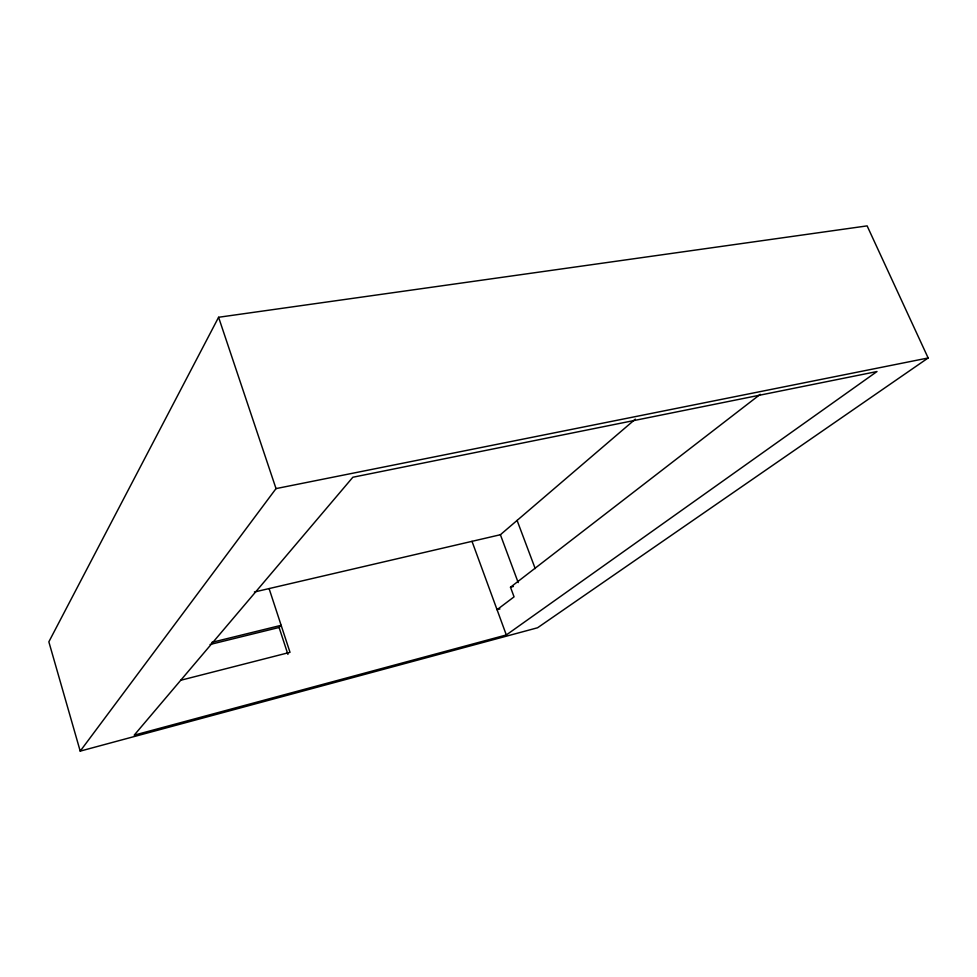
<?xml version="1.0" encoding="UTF-8"?>
<svg xmlns="http://www.w3.org/2000/svg" width="977" height="977" viewBox="0 0 977 977"><rect width="100%" height="100%" fill="white"/><g stroke="black" fill="none" stroke-linecap="round" stroke-linejoin="round"><path stroke-width="1.47" d="M218.592 317.269L48.85 641.828L80.212 751.118L537.558 627.771L928.15 357.973L867.124 225.882L218.592 317.269L276.027 488.598L80.212 751.118M210.079 644.478L279.092 627.466L281.144 625.317L211.887 642.353M254.399 592.001L500.395 534.724L635.343 419.145M499.906 608.952L497.061 609.697L514.061 596.849L510.495 587.226L760.277 394.329M506.318 634.965L877.004 371.529L352.856 477.24L134.203 735.156L506.318 634.965L472.001 541.331M180.745 680.261L290.01 652.331L269.09 588.581M510.495 587.226L513.389 586.493M276.027 488.598L928.15 357.973M517.089 520.423L535.201 568.577M500.395 534.724L518.201 582.597M279.092 627.466L287.922 654.382"/></g></svg>
